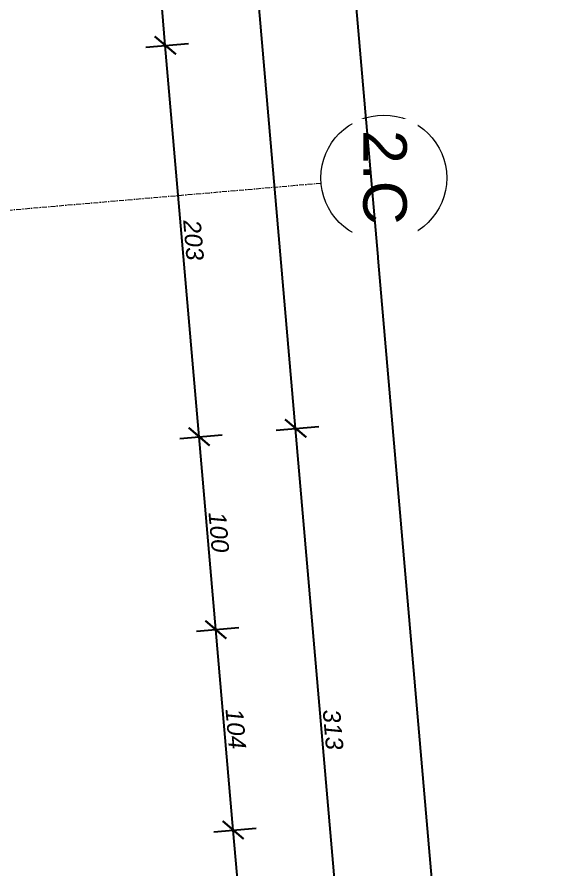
# Model space of a CAD drawing. Header units: millimetres. Extents: x -9331 to 290327, y -149899 to 15728.
# Drawn here: x 130443.1 to 130728.2, y -46663 to -46222.7 of the extents above; entities that cross this region are included whole.
import ezdxf

# ---------------------------------------------------------------- set-up
doc = ezdxf.new("R2010")
doc.units = ezdxf.units.MM
doc.header["$LTSCALE"] = 2
doc.linetypes.add('Grid Line', pattern=[2.2225, 1.27, -0.3175, 0.3175, -0.3175])
for name, color, linetype, lineweight in [('ENG-Grid', 11, 'Continuous', 9), ('ENG_Dim', 2, 'Continuous', 9), ('ENG_Grid', 11, 'Continuous', 9)]:
    doc.layers.add(name, color=color, linetype=linetype, lineweight=lineweight)
doc.styles.add('Arial_8', font='arial.ttf', dxfattribs={"height": 22.5})
doc.styles.add('Arial_I', font='ariali.ttf', dxfattribs={"height": 9})
doc.dimstyles.new('Achbert_-_2_5mm_Arial', dxfattribs={"dimscale": 30.48, "dimtxt": 12.753242, "dimasz": 0.328084, "dimexe": 0.393701, "dimexo": 0.0625, "dimgap": 0.04101, "dimtad": 1, "dimdec": 0, "dimzin": 0, "dimdsep": 46, "dimtxsty": 'Arial_I', "dimblk1": 'OBLIQUE', "dimblk2": 'OBLIQUE', "dimsah": 1, "dimcen": 0.09, "dimazin": 0, "dimtfac": 1, "dimtdec": 4, "dimtix": 1, "dimtmove": 0, "dimatfit": 3, "dimfxl": 0.393701, "dimfxlon": 1, "dimtvp": 1, "dimtolj": 1, "dimtzin": 0, "dimarcsym": 2})

# ---------------------------------------------------------------- blocks, each defined once
blk = doc.blocks.new('Grid - M_Grid Head - Circle-3648033-02')
at = {"layer": 'ENG-Grid'}
blk.add_circle((0, 0), 0.65, dxfattribs=at)
blk = doc.blocks.new('_Oblique')
at = {"color": 0, "linetype": 'ByBlock', "lineweight": -2}
blk.add_line((-0.5, -0.5), (0.5, 0.5), dxfattribs=at)
blk = doc.blocks.new('*D6774')
at = {"layer": 'DEFPOINTS', "color": 0, "transparency": 16777216}
for p in [(130542.78, -46643.88), (130554.73, -46642.85), (130552.26, -46753.47)]:
    blk.add_point(p, dxfattribs=at)
at = {"layer": 'ENG_Dim', "color": 0, "lineweight": -2, "transparency": 16777216}
for p, q in [((130544.67, -46643.72), (130566.69, -46641.82)), ((130564.21, -46752.44), (130554.73, -46642.85)), ((130554.16, -46753.31), (130576.17, -46751.41))]:
    blk.add_line(p, q, dxfattribs=at)
at = {"layer": 'ENG_Dim', "color": 0, "lineweight": -2, "transparency": 16777216, "xscale": 9.999999999999998, "yscale": 9.999999999999998, "zscale": 9.999999999999998}
for p, rotation in [((130554.73, -46642.85), 94.94492632620626), ((130564.21, -46752.44), 274.9449263262063)]:
    blk.add_blockref('_Oblique', p, dxfattribs=dict(at, rotation=rotation))
at = {"layer": 'ENG_Dim', "color": 0, "transparency": 16777216, "insert": (130565.3, -46697.14), "char_height": 9, "width": 34.6103, "attachment_point": 5, "rotation": 274.9449, "style": 'Arial_I'}
blk.add_mtext('\\A1;110', dxfattribs=at)
blk = doc.blocks.new('*D6775')
at = {"layer": 'DEFPOINTS', "color": 0, "transparency": 16777216}
for p in [(130545.77, -46539.24), (130533.81, -46540.27), (130542.78, -46643.88)]:
    blk.add_point(p, dxfattribs=at)
at = {"layer": 'ENG_Dim', "color": 0, "lineweight": -2, "transparency": 16777216}
for p, q in [((130535.71, -46540.11), (130557.72, -46538.2)), ((130554.73, -46642.85), (130545.77, -46539.24)), ((130544.67, -46643.72), (130566.69, -46641.82))]:
    blk.add_line(p, q, dxfattribs=at)
at = {"layer": 'ENG_Dim', "color": 0, "lineweight": -2, "transparency": 16777216, "xscale": 9.999999999999998, "yscale": 9.999999999999998, "zscale": 9.999999999999998}
for p, rotation in [((130545.77, -46539.24), 94.94492632620626), ((130554.73, -46642.85), 274.9449263262063)]:
    blk.add_blockref('_Oblique', p, dxfattribs=dict(at, rotation=rotation))
at = {"layer": 'ENG_Dim', "color": 0, "transparency": 16777216, "insert": (130556.07, -46590.54), "char_height": 9, "width": 34.6103, "attachment_point": 5, "rotation": 274.9449, "style": 'Arial_I'}
blk.add_mtext('\\A1;104', dxfattribs=at)
blk = doc.blocks.new('*D6776')
at = {"layer": 'DEFPOINTS', "color": 0, "transparency": 16777216}
for p in [(130525.19, -46440.64), (130537.15, -46439.61), (130533.81, -46540.27)]:
    blk.add_point(p, dxfattribs=at)
at = {"layer": 'ENG_Dim', "color": 0, "lineweight": -2, "transparency": 16777216}
for p, q in [((130527.09, -46440.48), (130549.1, -46438.57)), ((130545.77, -46539.24), (130537.15, -46439.61)), ((130535.71, -46540.11), (130557.72, -46538.2))]:
    blk.add_line(p, q, dxfattribs=at)
at = {"layer": 'ENG_Dim', "color": 0, "lineweight": -2, "transparency": 16777216, "xscale": 9.999999999999998, "yscale": 9.999999999999998, "zscale": 9.999999999999998}
for p, rotation in [((130537.15, -46439.61), 94.94492632620626), ((130545.77, -46539.24), 274.9449263262063)]:
    blk.add_blockref('_Oblique', p, dxfattribs=dict(at, rotation=rotation))
at = {"layer": 'ENG_Dim', "color": 0, "transparency": 16777216, "insert": (130547.28, -46488.92), "char_height": 9, "width": 34.6103, "attachment_point": 5, "rotation": 274.9449, "style": 'Arial_I'}
blk.add_mtext('\\A1;100', dxfattribs=at)
blk = doc.blocks.new('*D6777')
at = {"layer": 'DEFPOINTS', "color": 0, "transparency": 16777216}
for p in [(130507.69, -46238.4), (130519.65, -46237.36), (130525.19, -46440.64)]:
    blk.add_point(p, dxfattribs=at)
at = {"layer": 'ENG_Dim', "color": 0, "lineweight": -2, "transparency": 16777216}
for p, q in [((130509.59, -46238.23), (130531.6, -46236.33)), ((130537.15, -46439.61), (130519.65, -46237.36)), ((130527.09, -46440.48), (130549.1, -46438.57))]:
    blk.add_line(p, q, dxfattribs=at)
at = {"layer": 'ENG_Dim', "color": 0, "lineweight": -2, "transparency": 16777216, "xscale": 9.999999999999998, "yscale": 9.999999999999998, "zscale": 9.999999999999998}
for p, rotation in [((130519.65, -46237.36), 94.94492632620626), ((130537.15, -46439.61), 274.9449263262063)]:
    blk.add_blockref('_Oblique', p, dxfattribs=dict(at, rotation=rotation))
at = {"layer": 'ENG_Dim', "color": 0, "transparency": 16777216, "insert": (130534.22, -46337.98), "char_height": 9, "width": 34.6103, "attachment_point": 5, "rotation": 274.9449, "style": 'Arial_I'}
blk.add_mtext('\\A1;203', dxfattribs=at)
blk = doc.blocks.new('*D6778')
at = {"layer": 'DEFPOINTS', "color": 0, "transparency": 16777216}
for p in [(130488.62, -45878.7), (130476.66, -45879.74), (130507.69, -46238.4)]:
    blk.add_point(p, dxfattribs=at)
at = {"layer": 'ENG_Dim', "color": 0, "lineweight": -2, "transparency": 16777216}
for p, q in [((130478.56, -45879.57), (130500.57, -45877.67)), ((130519.65, -46237.36), (130488.62, -45878.7)), ((130509.59, -46238.23), (130531.6, -46236.33))]:
    blk.add_line(p, q, dxfattribs=at)
at = {"layer": 'ENG_Dim', "color": 0, "lineweight": -2, "transparency": 16777216, "xscale": 9.999999999999998, "yscale": 9.999999999999998, "zscale": 9.999999999999998}
for p, rotation in [((130488.62, -45878.7), 94.94492632620626), ((130519.65, -46237.36), 274.9449263262063)]:
    blk.add_blockref('_Oblique', p, dxfattribs=dict(at, rotation=rotation))
at = {"layer": 'ENG_Dim', "color": 0, "transparency": 16777216, "insert": (130509.96, -46057.53), "char_height": 9, "width": 34.6103, "attachment_point": 5, "rotation": 274.9449, "style": 'Arial_I'}
blk.add_mtext('\\A1;360', dxfattribs=at)
blk = doc.blocks.new('*D6787')
at = {"layer": 'DEFPOINTS', "color": 0, "transparency": 16777216}
for p in [(130575.01, -46436.33), (130586.96, -46435.3), (130602.02, -46748.57)]:
    blk.add_point(p, dxfattribs=at)
at = {"layer": 'ENG_Dim', "color": 0, "lineweight": -2, "transparency": 16777216}
for p, q in [((130576.9, -46436.17), (130598.92, -46434.26)), ((130613.98, -46747.53), (130586.96, -46435.3)), ((130603.92, -46748.4), (130625.93, -46746.5))]:
    blk.add_line(p, q, dxfattribs=at)
at = {"layer": 'ENG_Dim', "color": 0, "lineweight": -2, "transparency": 16777216, "xscale": 9.999999999999998, "yscale": 9.999999999999998, "zscale": 9.999999999999998}
for p, rotation in [((130586.96, -46435.3), 94.94492632620626), ((130613.98, -46747.53), 274.9449263262063)]:
    blk.add_blockref('_Oblique', p, dxfattribs=dict(at, rotation=rotation))
at = {"layer": 'ENG_Dim', "color": 0, "transparency": 16777216, "insert": (130606.29, -46590.91), "char_height": 9, "width": 34.6103, "attachment_point": 5, "rotation": 274.9449, "style": 'Arial_I'}
blk.add_mtext('\\A1;313', dxfattribs=at)
blk = doc.blocks.new('*D6788')
at = {"layer": 'DEFPOINTS', "color": 0, "transparency": 16777216}
for p in [(130459.67, -45103.31), (130471.63, -45102.28), (130575.01, -46436.33)]:
    blk.add_point(p, dxfattribs=at)
at = {"layer": 'ENG_Dim', "color": 0, "lineweight": -2, "transparency": 16777216}
for p, q in [((130461.57, -45103.15), (130483.58, -45101.24)), ((130586.96, -46435.3), (130471.63, -45102.28)), ((130576.9, -46436.17), (130598.92, -46434.26))]:
    blk.add_line(p, q, dxfattribs=at)
at = {"layer": 'ENG_Dim', "color": 0, "lineweight": -2, "transparency": 16777216, "xscale": 9.999999999999998, "yscale": 9.999999999999998, "zscale": 9.999999999999998}
for p, rotation in [((130471.63, -45102.28), 94.94492632620626), ((130586.96, -46435.3), 274.9449263262063)]:
    blk.add_blockref('_Oblique', p, dxfattribs=dict(at, rotation=rotation))
at = {"layer": 'ENG_Dim', "color": 0, "transparency": 16777216, "insert": (130535.12, -45768.29), "char_height": 9, "width": 46.1471, "attachment_point": 5, "rotation": 274.9449, "style": 'Arial_I'}
blk.add_mtext('\\A1;1338', dxfattribs=at)
blk = doc.blocks.new('*D6791')
at = {"layer": 'DEFPOINTS', "color": 0, "transparency": 16777216}
for p in [(130443.55, -44336.85), (130716.25, -47349.54), (130704.29, -47350.57)]:
    blk.add_point(p, dxfattribs=at)
at = {"layer": 'ENG_Dim', "color": 0, "lineweight": -2, "transparency": 16777216}
for p, q in [((130445.44, -44336.69), (130467.46, -44334.78)), ((130455.5, -44335.82), (130716.25, -47349.54)), ((130706.19, -47350.41), (130728.2, -47348.5))]:
    blk.add_line(p, q, dxfattribs=at)
at = {"layer": 'ENG_Dim', "color": 0, "lineweight": -2, "transparency": 16777216, "xscale": 9.999999999999998, "yscale": 9.999999999999998, "zscale": 9.999999999999998}
for p, rotation in [((130455.5, -44335.82), 94.94492637223388), ((130716.25, -47349.54), 274.9449263722339)]:
    blk.add_blockref('_Oblique', p, dxfattribs=dict(at, rotation=rotation))
at = {"layer": 'ENG_Dim', "color": 0, "transparency": 16777216, "insert": (130591.7, -45842.17), "char_height": 9, "width": 46.1471, "attachment_point": 5, "rotation": 274.9449, "style": 'Arial_I'}
blk.add_mtext('\\A1;3025', dxfattribs=at)

msp = doc.modelspace()

# ---------------------------------------------------------------- linework, layer by layer
at = {"layer": 'ENG_Grid', "linetype": 'Grid Line'}
msp.add_line((130600.17, -46308.69), (128774.4, -46466.66), dxfattribs=at)

# ---------------------------------------------------------------- block references
at = {"layer": 'ENG-Grid', "xscale": 49.99999999999998, "yscale": 49.99999999999998, "zscale": 49.99999999999998, "rotation": 94.94492632623822}
msp.add_blockref('Grid - M_Grid Head - Circle-3648033-02', (130632.54, -46305.89), dxfattribs=at)

# ---------------------------------------------------------------- dimensions: what is measured, and where the dimension line sits
at = {"layer": 'ENG_Dim'}
for base, p1, p2, override, picture, middle in [((130471.63, -45102.28), (130575.01, -46436.33), (130459.67, -45103.31), {"dimpost": '<>', "dimfxl": 1338}, '*D6788', (130535.12, -45768.29)), ((130488.62, -45878.7), (130507.69, -46238.4), (130476.66, -45879.74), {"dimpost": '<>', "dimfxl": 360}, '*D6778', (130509.96, -46057.53)), ((130519.65, -46237.36), (130525.19, -46440.64), (130507.69, -46238.4), {"dimpost": '<>', "dimfxl": 203}, '*D6777', (130534.22, -46337.98)), ((130586.96, -46435.3), (130602.02, -46748.57), (130575.01, -46436.33), {"dimpost": '<>', "dimfxl": 313.398946}, '*D6787', (130606.29, -46590.91)), ((130537.15, -46439.61), (130533.81, -46540.27), (130525.19, -46440.64), {"dimpost": '<>', "dimfxl": 100}, '*D6776', (130547.28, -46488.92)), ((130545.77, -46539.24), (130542.78, -46643.88), (130533.81, -46540.27), {"dimpost": '<>', "dimfxl": 103.999937}, '*D6775', (130556.07, -46590.54)), ((130554.73, -46642.85), (130552.26, -46753.47), (130542.78, -46643.88), {"dimpost": '<>', "dimfxl": 110}, '*D6774', (130565.3, -46697.14))]:
    dim = msp.add_linear_dim(base=base, p1=p1, p2=p2, angle=274.9449, dimstyle='Achbert_-_2_5mm_Arial', override=override, dxfattribs=at)
    dim.commit()
    dim.dimension.update_dxf_attribs({"geometry": picture, "text_midpoint": middle})

# ---------------------------------------------------------------- next in the draw order: texts
at = {"layer": 'ENG-Grid', "insert": (130644.43, -46281.08), "char_height": 22.5, "width": 59.7257, "attachment_point": 1, "rotation": 270, "style": 'Arial_8', "bg_fill": 3, "box_fill_scale": 1.25, "bg_fill_color": 256, "bg_fill_true_color": 13158600, "bg_fill_transparency": 0}
msp.add_mtext('2.C', dxfattribs=at)

# ---------------------------------------------------------------- next in the draw order: dimensions: what is measured, and where the dimension line sits
at = {"layer": 'ENG_Dim'}
dim = msp.add_linear_dim(base=(130716.25, -47349.54), p1=(130443.55, -44336.85), p2=(130704.29, -47350.57), angle=274.9449, dimstyle='Achbert_-_2_5mm_Arial', override={"dimpost": '<>', "dimfxl": 3024.980075}, dxfattribs=at)
dim.commit()
dim.dimension.update_dxf_attribs({"geometry": '*D6791', "text_midpoint": (130591.7, -45842.17)})

doc.saveas('drawing.dxf')
